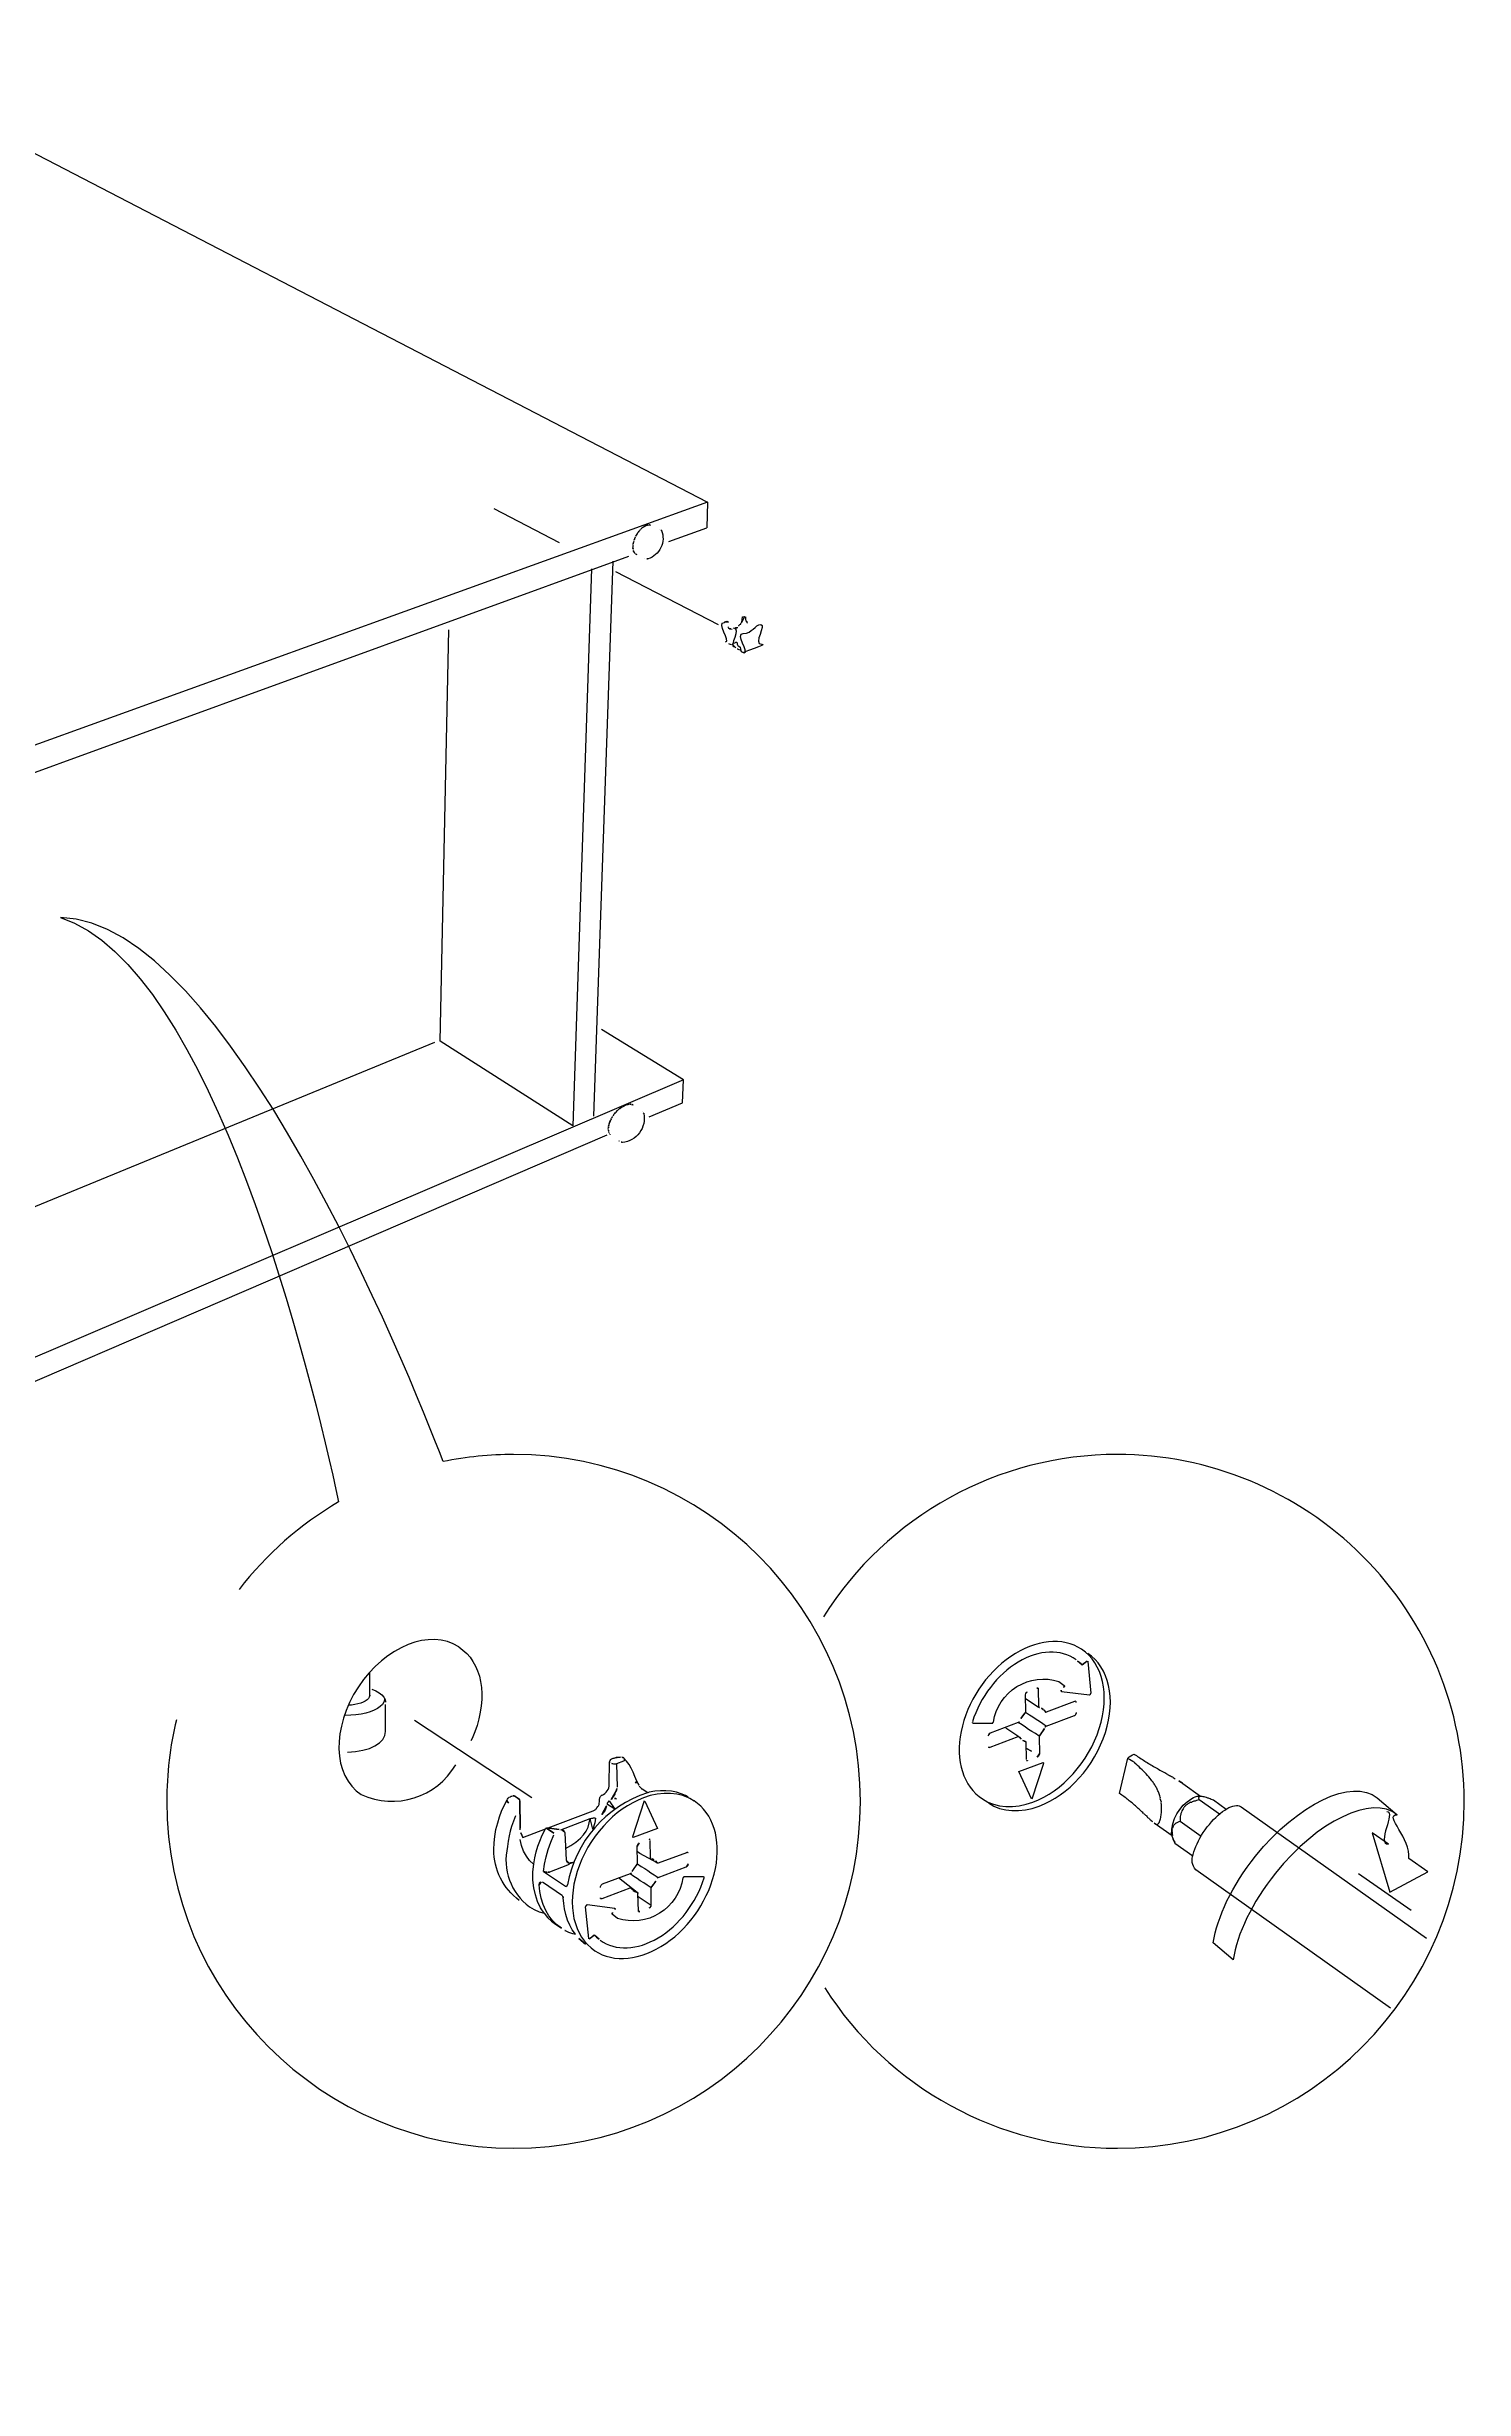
# Model space of a CAD drawing. Header units: metres. Extents: x -30.9 to 24.7, y -10.3 to 6.8.
# Drawn here: x -13.103 to -11.546, y -3.704 to -1.13 of the extents above; entities that cross this region are included whole.
import ezdxf

# ---------------------------------------------------------------- set-up
doc = ezdxf.new("R2010")
doc.units = ezdxf.units.M
doc.header["$MEASUREMENT"] = 0
doc.layers.add('PDF_Working_Num_Penna__7_Num_Penna__7', color=7, linetype='Continuous', lineweight=18)
doc.styles.add('GENERATED_STYLE_1', font='')
doc.styles.get('GENERATED_STYLE_1').set_extended_font_data('Arial')

msp = doc.modelspace()

# ---------------------------------------------------------------- linework, layer by layer
at = {"layer": 'PDF_Working_Num_Penna__7_Num_Penna__7', "color": 7, "linetype": 'Continuous', "lineweight": 18, "flags": 128}
for points in [[(-13.2914, -1.9906), (-13.3875, -1.9269, 0.15693), (-13.4007, -1.9121), (-14.1029, -1.4481, 0.078393), (-14.1225, -1.4399), (-14.193, -1.3937), (-14.1951, -1.3667), (-13.3432, -1.1305), (-12.3773, -1.6308), (-12.3782, -1.659)], [(-12.4289, -1.6612), (-12.4285, -1.6615), (-12.4282, -1.6617), (-12.428, -1.6619, -0.437803), (-12.4429, -1.6931), (-12.4436, -1.693), (-12.4439, -1.693)], [(-12.404, -2.2655), (-13.2743, -2.6377), (-13.3659, -2.5669), (-13.3653, -2.5867, 0.149092), (-13.3779, -2.5701), (-14.0509, -2.0486, 0.095615), (-14.0704, -2.0395), (-14.072, -2.0214, -0.096087), (-14.0524, -2.0305), (-13.4236, -2.5156)], [(-12.4482, -2.3016), (-12.4477, -2.302), (-12.4475, -2.3022), (-12.4473, -2.3026, -0.430905), (-12.4709, -2.3344), (-12.4716, -2.3341), (-12.472, -2.3341)], [(-12.9611, -2.9685, 0.059388), (-12.9717, -3.0582, 2.414191), (-12.5905, -2.6771, 0.050953), (-12.6679, -2.6849)], [(-12.2485, -3.2633, 0.256382), (-11.9271, -3.4394, 0.414209), (-11.546, -3.0582, 0.414217), (-11.9271, -2.6771, 0.258228), (-12.25, -2.8555)], [(-12.0857, -2.9722), (-12.0649, -2.9724), (-12.0646, -2.9724), (-12.0644, -2.9724), (-12.064, -2.9722), (-12.0638, -2.9718), (-12.0638, -2.9716), (-12.0635, -2.9716), (-12.0635, -2.9713), (-12.0632, -2.9711, -0.461767), (-11.9913, -2.9265), (-11.9855, -2.9311)], [(-11.8982, -3.0715, 0.005045), (-11.9021, -3.0678, 0.001066), (-11.9062, -3.0641, 0.006121), (-11.9106, -3.0604, 0.013209), (-11.9151, -3.0567, 0.008199), (-11.9247, -3.0495), (-11.9156, -3.0106, -0.071414), (-11.9086, -3.0062, 0.010218), (-11.8983, -3.0131, 0.009565), (-11.8929, -3.0165, 0.007163), (-11.8874, -3.0198, 0.00537), (-11.8817, -3.023, 0.005025), (-11.876, -3.0263)], [(-12.5031, -3.0688), (-12.5022, -3.0683), (-12.5017, -3.068), (-12.5009, -3.0675), (-12.5004, -3.0669), (-12.4995, -3.0662), (-12.499, -3.0654), (-12.498, -3.064), (-12.4974, -3.063), (-12.4966, -3.0616), (-12.4964, -3.0602), (-12.4961, -3.0589), (-12.4961, -3.0576), (-12.4961, -3.0554), (-12.4959, -3.0549), (-12.4959, -3.054), (-12.4955, -3.0535), (-12.4952, -3.053), (-12.4947, -3.0525), (-12.4945, -3.0519), (-12.494, -3.0516), (-12.4933, -3.0514, 0.287308), (-12.4854, -3.0398), (-12.4851, -3.0147), (-12.4848, -3.0141), (-12.4848, -3.0136), (-12.4845, -3.0133), (-12.4842, -3.0128), (-12.484, -3.0123), (-12.4835, -3.0119), (-12.4832, -3.0117), (-12.4827, -3.0114)], [(-11.8797, -3.0548, 0.024613), (-11.8812, -3.0499, 0.023556), (-11.8829, -3.0458, 0.018909), (-11.8849, -3.042, 0.01678), (-11.8872, -3.0382, 0.011088), (-11.8898, -3.0347, 0.025703), (-11.8953, -3.0281, 0.022919), (-11.9015, -3.022, 0.01735), (-11.9083, -3.0161)], [(-12.5843, -3.167, -0.239903), (-12.6123, -3.1112), (-12.612, -3.1039), (-12.6111, -3.0967), (-12.6099, -3.0892), (-12.608, -3.0817), (-12.6061, -3.0753), (-12.6037, -3.0691), (-12.6009, -3.0627), (-12.5977, -3.0564), (-12.5972, -3.0557), (-12.5964, -3.0549), (-12.5953, -3.0538), (-12.5939, -3.0532), (-12.5932, -3.0527), (-12.5922, -3.0525)], [(-11.8809, -3.0813, 0.020609), (-11.8803, -3.0796, 0.014428), (-11.8797, -3.0773, 0.002075), (-11.8792, -3.0749, 0.015465), (-11.8788, -3.0722, 0.011498), (-11.8786, -3.0693, 0.016895), (-11.8785, -3.0664, 0.011133), (-11.8785, -3.0632, 0.026101), (-11.8788, -3.0599)], [(-11.864, -3.1038), (-11.8676, -3.0946, -0.267868), (-11.8454, -3.0552, -0.146389), (-11.8372, -3.0524), (-11.8348, -3.0525)], [(-11.8463, -3.0592, 0.039626), (-11.8497, -3.0611, 0.036223), (-11.8521, -3.0629, 0.041219), (-11.8541, -3.0651, 0.044459), (-11.8556, -3.0675, 0.041664), (-11.8567, -3.0701, 0.039256), (-11.8576, -3.0734, 0.032615), (-11.8581, -3.0767, 0.011375), (-11.8582, -3.08), (-11.835, -3.0964)], [(-11.8341, -3.0526, -0.027709), (-11.8322, -3.0529, -0.029708), (-11.8295, -3.0537, -0.015924), (-11.8264, -3.0548, -0.000942), (-11.8216, -3.0567), (-11.8074, -3.0667)], [(-12.5884, -3.074), (-12.5908, -3.0801), (-12.5927, -3.0857), (-12.5943, -3.0911), (-12.5953, -3.0962), (-12.5964, -3.1018), (-12.5972, -3.108, 0.3005), (-12.5731, -3.1742), (-12.5679, -3.1772), (-12.5626, -3.1796), (-12.5569, -3.1812), (-12.5532, -3.1858), (-12.5489, -3.1898), (-12.5444, -3.1933)], [(-11.6271, -3.2856), (-11.8409, -3.1334, -0.29674), (-11.8436, -3.1165), (-11.8429, -3.1137), (-11.8419, -3.1108), (-11.8408, -3.1079), (-11.8395, -3.1048), (-11.838, -3.1017), (-11.8363, -3.0986), (-11.8345, -3.0955), (-11.8326, -3.0925), (-11.8305, -3.0894), (-11.8283, -3.0864), (-11.826, -3.0836), (-11.8237, -3.0808), (-11.8213, -3.0782), (-11.8189, -3.0758), (-11.8164, -3.0735), (-11.814, -3.0714), (-11.8115, -3.0695), (-11.8091, -3.0678), (-11.8068, -3.0663), (-11.8045, -3.0651), (-11.8022, -3.0641), (-11.8002, -3.0635), (-11.7982, -3.063), (-11.7963, -3.0628), (-11.7946, -3.0629), (-11.7931, -3.0633), (-11.7917, -3.0639), (-11.7912, -3.0642)], [(-12.3819, -3.1412), (-12.4027, -3.141), (-12.403, -3.141), (-12.4032, -3.141), (-12.4035, -3.1412), (-12.4038, -3.1416), (-12.4038, -3.1418), (-12.4041, -3.1418), (-12.4041, -3.1421), (-12.4044, -3.1423, -0.461907), (-12.4763, -3.1869), (-12.4821, -3.1823)]]:
    msp.add_lwpolyline(points, format="xyb", dxfattribs=at)
for points in [[(-12.3773, -1.6308), (-13.2924, -1.9611), (-13.2914, -1.9906)], [(-12.6122, -1.6377), (-12.5403, -1.675)], [(-12.4201, -1.6741), (-12.3782, -1.659)], [(-13.1807, -1.9507), (-12.464, -1.69)], [(-12.4814, -1.6957), (-12.5027, -2.3055)], [(-12.505, -1.7042), (-12.5256, -2.316)], [(-12.4785, -1.707), (-12.3658, -1.7653)], [(-12.6712, -2.2231), (-12.6618, -1.7711)], [(-12.404, -2.2655), (-12.4939, -2.2102)], [(-12.6773, -2.2245), (-13.4165, -2.5281)], [(-12.5256, -2.316), (-12.6712, -2.2231)], [(-12.4415, -2.3063), (-12.405, -2.2907), (-12.4039, -2.2655)], [(-12.4881, -2.3264), (-13.1621, -2.6164)], [(-12.6508, -2.8886), (-12.6464, -2.892), (-12.6421, -2.8957), (-12.6384, -2.8999), (-12.6353, -2.9046), (-12.6324, -2.9096), (-12.6301, -2.9149), (-12.6282, -2.9206), (-12.6269, -2.9267), (-12.6259, -2.933), (-12.6256, -2.9396), (-12.6256, -2.9464), (-12.6261, -2.9533), (-12.6272, -2.9603), (-12.6287, -2.9677), (-12.6306, -2.9748), (-12.6332, -2.9819), (-12.6361, -2.989), (-12.6374, -2.9917)], [(-11.9597, -2.9043), (-11.9597, -2.9046), (-11.9562, -2.9394)], [(-12.7487, -2.9421), (-12.7486, -2.917)], [(-12.7323, -2.9461), (-12.7324, -2.9469), (-12.7331, -2.9494), (-12.7347, -2.9518), (-12.737, -2.9541), (-12.74, -2.9562), (-12.7438, -2.9582), (-12.7481, -2.9599), (-12.7529, -2.9613), (-12.7582, -2.9624), (-12.7638, -2.9632), (-12.7696, -2.9637), (-12.7755, -2.9638)], [(-12.7486, -2.9415), (-12.7487, -2.9421), (-12.7491, -2.9436), (-12.7501, -2.9452), (-12.7515, -2.9466), (-12.7535, -2.948), (-12.7559, -2.9492), (-12.7586, -2.9503), (-12.7617, -2.9512), (-12.765, -2.9519), (-12.7686, -2.9524), (-12.7723, -2.9527)], [(-12.7462, -2.9351), (-12.7419, -2.9369), (-12.7382, -2.939), (-12.7353, -2.9412), (-12.7331, -2.9436), (-12.7317, -2.9462), (-12.7312, -2.9488), (-12.7312, -2.9491)], [(-12.7313, -2.9814), (-12.7312, -2.9518)], [(-12.0262, -2.9381), (-12.0272, -2.9386), (-12.0281, -2.9399), (-12.0284, -2.9411), (-12.0281, -2.9601)], [(-12.0138, -2.955), (-12.0284, -2.9453)], [(-12.0142, -2.934), (-12.0142, -2.9343), (-12.0142, -2.9346), (-12.0142, -2.9349), (-12.0136, -2.9536)], [(-11.9726, -2.9486), (-11.9734, -2.9483), (-11.9742, -2.9486), (-12.0053, -2.9601)], [(-11.9884, -2.9375), (-11.9578, -2.9413), (-11.9576, -2.9413), (-11.9573, -2.9411), (-11.957, -2.9407), (-11.9567, -2.9405), (-11.9565, -2.9402), (-11.9562, -2.9397), (-11.9562, -2.9394)], [(-12.5706, -3.0545), (-12.6996, -2.9693)], [(-12.0131, -2.9866), (-12.0171, -2.9837), (-12.0212, -2.9813), (-12.0246, -2.9791), (-12.0279, -2.9767), (-12.0315, -2.9743), (-12.0359, -2.9716), (-12.0668, -2.9834)], [(-12.0354, -2.9872), (-12.0498, -2.9777)], [(-12.0281, -2.9601), (-12.0238, -2.9631), (-12.02, -2.9655), (-12.0162, -2.9679), (-12.0128, -2.9703), (-12.009, -2.9727), (-12.005, -2.9756)], [(-11.9723, -2.9607), (-11.9723, -2.9609), (-11.9723, -2.9617), (-11.9729, -2.9625), (-11.9731, -2.9631), (-11.9736, -2.9636), (-11.9742, -2.9641), (-11.9747, -2.9644), (-12.0056, -2.976)], [(-12.4553, -3.0361), (-12.4572, -3.0308), (-12.4591, -3.0262), (-12.4612, -3.0219), (-12.4636, -3.0179), (-12.4665, -3.0141), (-12.4695, -3.0106), (-12.4692, -3.0111), (-12.469, -3.0117), (-12.469, -3.0123), (-12.469, -3.0128), (-12.4692, -3.0136), (-12.4698, -3.0141)], [(-12.0348, -2.9875), (-12.0351, -2.9875), (-12.0353, -2.9875), (-12.0356, -2.9875), (-12.0359, -2.9875), (-12.0362, -2.9875), (-12.0364, -2.9875), (-12.0673, -2.999)], [(-12.0276, -2.9931), (-12.0272, -3.0121)], [(-12.0128, -2.9861), (-12.0131, -2.9864), (-12.0131, -2.9866), (-12.0131, -2.9869), (-12.0128, -3.0059)], [(-12.4698, -3.0141), (-12.4773, -3.0171), (-12.4768, -3.0425)], [(-12.0214, -3.0553), (-12.0353, -3.0255), (-12.0085, -3.0156), (-12.0078, -3.0162)], [(-12.0206, -3.0556), (-12.0078, -3.0162)], [(-12.5832, -3.0895), (-12.5832, -3.0887), (-12.5832, -3.0879), (-12.5838, -3.0573)], [(-12.5838, -3.0573), (-12.5832, -3.0876)], [(-12.447, -3.0578), (-12.4598, -3.0972)], [(-12.4462, -3.0581), (-12.4323, -3.0879), (-12.4591, -3.0978), (-12.4598, -3.0972)], [(-12.3989, -3.0535), (-12.4017, -3.0519), (-12.4065, -3.0498), (-12.4116, -3.0482), (-12.4172, -3.0471), (-12.4231, -3.0466), (-12.429, -3.0466), (-12.4352, -3.0471), (-12.4414, -3.0482), (-12.4432, -3.0487), (-12.4494, -3.0447)], [(-12.397, -3.0546), (-12.3922, -3.0578), (-12.3982, -3.0544), (-12.4044, -3.0519), (-12.4111, -3.0503), (-12.418, -3.0495), (-12.4252, -3.0495), (-12.4328, -3.0503), (-12.4403, -3.0519), (-12.4478, -3.0544)], [(-12.0754, -3.0556), (-12.0694, -3.0591), (-12.0632, -3.0615), (-12.0565, -3.0631), (-12.0496, -3.0639), (-12.0423, -3.0639), (-12.0348, -3.0631), (-12.0272, -3.0615), (-12.0198, -3.0591)], [(-12.0687, -3.06), (-12.0627, -3.0635), (-12.0565, -3.0659), (-12.0498, -3.0676), (-12.0429, -3.0683), (-12.0357, -3.0683), (-12.0281, -3.0676), (-12.0206, -3.0659), (-12.0131, -3.0635)], [(-11.8551, -3.0386), (-11.8356, -3.0525)], [(-11.837, -3.0563), (-11.8148, -3.0721)], [(-11.6415, -3.0543), (-11.6196, -3.0729)], [(-12.5036, -3.0691), (-12.5529, -3.0876), (-12.5524, -3.0876), (-12.5519, -3.0876), (-12.5516, -3.0876), (-12.5511, -3.0876)], [(-12.5387, -3.0895), (-12.5065, -3.0771)], [(-12.517, -3.0986), (-12.5138, -3.0951), (-12.5108, -3.0908), (-12.5086, -3.0865), (-12.5074, -3.082), (-12.5065, -3.0771)], [(-11.867, -3.0961), (-11.8865, -3.0823)], [(-11.7912, -3.0642), (-11.5874, -3.2087)], [(-12.5688, -3.1273), (-12.5731, -3.1233), (-12.5765, -3.1184), (-12.5795, -3.1128), (-12.5819, -3.1067), (-12.5832, -3.1002)], [(-12.5803, -3.0978), (-12.5556, -3.0884)], [(-12.5569, -3.1812), (-12.561, -3.1751), (-12.5642, -3.1684), (-12.5666, -3.1608), (-12.5685, -3.1531), (-12.5693, -3.1448), (-12.5693, -3.1359), (-12.5685, -3.127), (-12.5674, -3.1201), (-12.5658, -3.1136), (-12.564, -3.1075), (-12.5618, -3.1018), (-12.5591, -3.0954), (-12.5556, -3.0884)], [(-12.5578, -3.1354), (-12.5567, -3.1273), (-12.5548, -3.1192), (-12.5526, -3.1112), (-12.5497, -3.1032), (-12.5463, -3.0951)], [(-12.5342, -3.0927), (-12.5328, -3.1227)], [(-12.5334, -3.1101), (-12.5277, -3.1069), (-12.522, -3.1032), (-12.517, -3.0986)], [(-12.4548, -3.1273), (-12.4545, -3.1271), (-12.4545, -3.1268), (-12.4545, -3.1265), (-12.4548, -3.1075)], [(-12.4328, -3.1259), (-12.4376, -3.1232), (-12.4424, -3.1207), (-12.447, -3.1181), (-12.4518, -3.1154), (-12.4545, -3.1138)], [(-12.44, -3.1203), (-12.4403, -3.1013)], [(-11.8639, -3.104), (-11.844, -3.1182)], [(-11.6291, -3.1054), (-11.6469, -3.0928), (-11.6277, -3.1581), (-11.5859, -3.1358), (-11.6068, -3.1211)], [(-12.5578, -3.1354), (-12.5334, -3.1514), (-12.5328, -3.1517), (-12.5323, -3.1514), (-12.5318, -3.1509), (-12.5315, -3.1501)], [(-12.5291, -3.1268), (-12.5299, -3.1276), (-12.5315, -3.1284), (-12.5511, -3.1359)], [(-12.4952, -3.1527), (-12.4952, -3.1525), (-12.4952, -3.1517), (-12.4947, -3.1509), (-12.4945, -3.1503), (-12.494, -3.1498), (-12.4933, -3.1493), (-12.4928, -3.149), (-12.462, -3.1374)], [(-12.4395, -3.1533), (-12.4438, -3.1503), (-12.4476, -3.1479), (-12.4513, -3.1455), (-12.4548, -3.1431), (-12.4585, -3.1407), (-12.4625, -3.1378)], [(-12.4545, -3.1268), (-12.4505, -3.1297), (-12.4464, -3.1321), (-12.4429, -3.1343), (-12.4397, -3.1367), (-12.436, -3.1391), (-12.4317, -3.1418), (-12.4008, -3.13)], [(-12.4328, -3.1259), (-12.4325, -3.1259), (-12.4323, -3.1259), (-12.4319, -3.1259), (-12.4317, -3.1259), (-12.4314, -3.1259), (-12.4312, -3.1259), (-12.4003, -3.1144)], [(-11.6619, -3.1374), (-11.6043, -3.1778)], [(-12.5444, -3.1933), (-12.5379, -3.1976), (-12.5433, -3.1936), (-12.5478, -3.189), (-12.5519, -3.1839), (-12.555, -3.178), (-12.558, -3.1716), (-12.5602, -3.1646), (-12.5616, -3.1574), (-12.5623, -3.1498)], [(-12.5368, -3.1622), (-12.5588, -3.1469)], [(-12.5339, -3.2), (-12.5301, -3.2019), (-12.5258, -3.2035), (-12.5227, -3.2043), (-12.5261, -3.1995), (-12.5288, -3.1944), (-12.5312, -3.1887), (-12.5331, -3.1825), (-12.5347, -3.1764), (-12.5355, -3.1705), (-12.5361, -3.1643)], [(-12.495, -3.1648), (-12.4942, -3.1651), (-12.4933, -3.1648), (-12.4623, -3.1533)], [(-12.4591, -3.156), (-12.4572, -3.1574), (-12.4548, -3.1582), (-12.4751, -3.1423)], [(-12.4534, -3.1794), (-12.4534, -3.1791), (-12.4534, -3.1788), (-12.4534, -3.1785), (-12.4539, -3.1598)], [(-12.4537, -3.1627), (-12.4392, -3.1723)], [(-12.4414, -3.1753), (-12.4403, -3.1748), (-12.4395, -3.1735), (-12.4392, -3.1724), (-12.4395, -3.1533)], [(-12.4792, -3.1759), (-12.5098, -3.1721), (-12.51, -3.1721), (-12.5103, -3.1724), (-12.5105, -3.1727), (-12.5108, -3.1729), (-12.511, -3.1732), (-12.5114, -3.1737), (-12.5114, -3.174)], [(-12.5079, -3.2091), (-12.5079, -3.2088), (-12.5114, -3.174)], [(-11.7997, -3.2323), (-11.8217, -3.2137)]]:
    msp.add_lwpolyline(points, dxfattribs=at)
for points in [[(-12.4574, -1.6708), (-12.4576, -1.671), (-12.4578, -1.6712), (-12.4578, -1.6714), (-12.4578, -1.6717), (-12.458, -1.6723)], [(-12.4565, -1.6687), (-12.4567, -1.6688), (-12.4568, -1.6691), (-12.4569, -1.6693), (-12.4569, -1.6696), (-12.4572, -1.6702)], [(-12.4542, -1.6647), (-12.4544, -1.6647), (-12.4546, -1.6649), (-12.4547, -1.6652), (-12.4547, -1.6655), (-12.4551, -1.666), (-12.4554, -1.6666), (-12.4556, -1.6668), (-12.4558, -1.6669), (-12.4559, -1.6673), (-12.4559, -1.6675), (-12.4562, -1.668)], [(-12.4529, -1.6628), (-12.453, -1.6629), (-12.4532, -1.6631), (-12.4534, -1.6633), (-12.4534, -1.6636), (-12.4538, -1.6641)], [(-12.4524, -1.6623), (-12.4526, -1.6625)], [(-12.4514, -1.6612), (-12.4516, -1.6612), (-12.4518, -1.6614), (-12.452, -1.6616), (-12.452, -1.6619), (-12.4522, -1.662)], [(-12.4499, -1.6597), (-12.4501, -1.6597), (-12.4503, -1.6598), (-12.4504, -1.66), (-12.4506, -1.6603), (-12.451, -1.6608)], [(-12.4484, -1.6584), (-12.4486, -1.6584), (-12.4488, -1.6585), (-12.4489, -1.6587), (-12.4491, -1.659), (-12.4495, -1.6593)], [(-12.4469, -1.6574), (-12.4472, -1.6575), (-12.4474, -1.6576), (-12.4475, -1.6578), (-12.448, -1.6581)], [(-12.4454, -1.6566), (-12.4456, -1.6566), (-12.4458, -1.6567), (-12.4459, -1.6569), (-12.4464, -1.6571)], [(-12.4439, -1.656), (-12.4442, -1.6561), (-12.4444, -1.6563), (-12.4448, -1.6565)], [(-12.4425, -1.6557), (-12.4428, -1.6559), (-12.4429, -1.656), (-12.4433, -1.656)], [(-12.4411, -1.6558), (-12.4414, -1.6558), (-12.4418, -1.6559)], [(-12.4411, -1.6558), (-12.4403, -1.6561), (-12.4401, -1.656)], [(-12.4301, -1.6604), (-12.4303, -1.6603)], [(-12.4593, -1.6791), (-12.4595, -1.6793), (-12.4595, -1.6795), (-12.4595, -1.6798), (-12.4594, -1.6805)], [(-12.4593, -1.6817), (-12.4595, -1.6816), (-12.4595, -1.6814), (-12.4595, -1.6812)], [(-12.4592, -1.6771), (-12.4593, -1.6773), (-12.4594, -1.6776), (-12.4594, -1.6778), (-12.4593, -1.678), (-12.4593, -1.6785)], [(-12.4593, -1.6817), (-12.4592, -1.6822)], [(-12.4591, -1.6833), (-12.4592, -1.683)], [(-12.4589, -1.6751), (-12.459, -1.6753), (-12.459, -1.6756), (-12.459, -1.6758), (-12.459, -1.6759), (-12.4591, -1.6765)], [(-12.4591, -1.6833), (-12.4589, -1.6838)], [(-12.4588, -1.675), (-12.4586, -1.6744)], [(-12.4587, -1.6848), (-12.4588, -1.6847), (-12.4588, -1.6845)], [(-12.4586, -1.6848), (-12.4585, -1.6849), (-12.4583, -1.6852)], [(-12.4585, -1.6738), (-12.4585, -1.6736), (-12.4585, -1.6734), (-12.4584, -1.6731)], [(-12.458, -1.6861), (-12.4581, -1.6858)], [(-12.458, -1.6861), (-12.4577, -1.6862), (-12.4575, -1.6865)], [(-12.4573, -1.6871), (-12.4574, -1.6869)], [(-12.4552, -1.6884), (-12.4562, -1.6879), (-12.4564, -1.6878)], [(-12.4462, -1.6922), (-12.4464, -1.6923)], [(-12.4439, -1.693), (-12.4442, -1.693)], [(-12.4429, -1.6931), (-12.4427, -1.693)], [(-12.3455, -1.7688), (-12.3466, -1.769), (-12.3476, -1.7698)], [(-12.3398, -1.7626), (-12.339, -1.7569), (-12.3367, -1.7563)], [(-12.4857, -2.3146), (-12.486, -2.3149), (-12.486, -2.3151), (-12.4861, -2.3154), (-12.486, -2.3156), (-12.4861, -2.3162)], [(-12.4851, -2.3124), (-12.4853, -2.3127), (-12.4854, -2.313), (-12.4854, -2.3132), (-12.4854, -2.3134), (-12.4856, -2.314)], [(-12.4843, -2.3103), (-12.4845, -2.3105), (-12.4846, -2.3107), (-12.4846, -2.311), (-12.4846, -2.3112), (-12.4848, -2.3118)], [(-12.4842, -2.3102), (-12.4838, -2.3095)], [(-12.4835, -2.3089), (-12.4836, -2.3087), (-12.4834, -2.3084), (-12.4832, -2.3081)], [(-12.4817, -2.3057), (-12.4819, -2.3059), (-12.4822, -2.3061), (-12.4823, -2.3064), (-12.4823, -2.3066), (-12.4827, -2.3073)], [(-12.4802, -2.3035), (-12.4804, -2.3037), (-12.4806, -2.3039), (-12.4808, -2.3042), (-12.4809, -2.3044), (-12.4813, -2.3051)], [(-12.4785, -2.3014), (-12.4787, -2.3016), (-12.4789, -2.3017), (-12.4791, -2.3021), (-12.4792, -2.3023), (-12.4797, -2.3029)], [(-12.4767, -2.2995), (-12.4769, -2.2996), (-12.4772, -2.2997), (-12.4774, -2.3001), (-12.4775, -2.3003), (-12.478, -2.3009)], [(-12.4748, -2.2978), (-12.475, -2.2978), (-12.4753, -2.298), (-12.4755, -2.2982), (-12.4756, -2.2985), (-12.4762, -2.299)], [(-12.4741, -2.2973), (-12.4745, -2.2975)], [(-12.4728, -2.2962), (-12.473, -2.2962), (-12.4733, -2.2964), (-12.4735, -2.2966), (-12.4737, -2.2969), (-12.4739, -2.297)], [(-12.4708, -2.2949), (-12.471, -2.2949), (-12.4712, -2.295), (-12.4715, -2.2951), (-12.4717, -2.2954), (-12.4723, -2.2958)], [(-12.4688, -2.2938), (-12.4691, -2.2938), (-12.4693, -2.2938), (-12.4695, -2.294), (-12.4697, -2.2943), (-12.4703, -2.2946)], [(-12.467, -2.293), (-12.4674, -2.293), (-12.4675, -2.2931), (-12.4677, -2.2934), (-12.4683, -2.2936)], [(-12.4651, -2.2924), (-12.4653, -2.2924), (-12.4656, -2.2925), (-12.4658, -2.2927), (-12.4663, -2.2928)], [(-12.4634, -2.2921), (-12.4637, -2.2922), (-12.464, -2.2923), (-12.4645, -2.2925)], [(-12.4618, -2.2921), (-12.4621, -2.2922), (-12.4623, -2.2923), (-12.4627, -2.2923)], [(-12.4603, -2.2925), (-12.4606, -2.2925), (-12.4608, -2.2926), (-12.461, -2.2925)], [(-12.4603, -2.2925), (-12.4594, -2.2931), (-12.4592, -2.293)], [(-12.4493, -2.3004), (-12.4494, -2.3002)], [(-12.4865, -2.3195), (-12.4865, -2.3191)], [(-12.4865, -2.3195), (-12.4863, -2.3201)], [(-12.4863, -2.3176), (-12.4864, -2.3175), (-12.4864, -2.3173), (-12.4863, -2.317)], [(-12.4863, -2.3213), (-12.4864, -2.3212), (-12.4864, -2.3209)], [(-12.4863, -2.3176), (-12.4863, -2.3182)], [(-12.4863, -2.3213), (-12.4861, -2.3215), (-12.486, -2.3219)], [(-12.4859, -2.3229), (-12.486, -2.3227), (-12.486, -2.3225)], [(-12.4859, -2.3229), (-12.4856, -2.3232), (-12.4854, -2.3235)], [(-12.4853, -2.3243), (-12.4854, -2.324)], [(-12.4844, -2.3254), (-12.4845, -2.3252)], [(-12.4744, -2.3326), (-12.4746, -2.3327)], [(-12.472, -2.3341), (-12.4724, -2.3339)], [(-12.4709, -2.3344), (-12.4707, -2.3344)], [(-11.9659, -2.9083), (-11.9669, -2.9072), (-11.9683, -2.9059), (-11.9696, -2.9048), (-11.971, -2.9037)], [(-11.9657, -2.9083), (-11.9608, -2.9043), (-11.9602, -2.9043)], [(-12.0142, -2.934), (-12.015, -2.9338), (-12.0157, -2.934)], [(-11.9855, -2.9311), (-11.9851, -2.9314), (-11.9851, -2.9319), (-11.9855, -2.9325), (-11.9858, -2.933)], [(-12.0131, -2.9552), (-12.0133, -2.955), (-12.0133, -2.9547), (-12.0136, -2.9545), (-12.0136, -2.9541), (-12.0136, -2.9539)], [(-12.0131, -2.9552), (-12.0128, -2.9552)], [(-12.0085, -2.9574), (-12.0104, -2.956)], [(-12.0064, -2.9596), (-12.0069, -2.959), (-12.0071, -2.9584), (-12.0078, -2.9582), (-12.008, -2.9577)], [(-11.9884, -2.9375), (-11.9887, -2.9373), (-11.9887, -2.9367), (-11.9887, -2.9362)], [(-11.9726, -2.9486), (-11.9726, -2.9488), (-11.9726, -2.9491), (-11.9723, -2.9493)], [(-12.0857, -2.9722), (-12.086, -2.9722), (-12.0863, -2.9718), (-12.0863, -2.9716)], [(-12.0668, -2.9834), (-12.0678, -2.984), (-12.0686, -2.985), (-12.0689, -2.9864)], [(-12.0359, -2.9716), (-12.0353, -2.9713), (-12.0351, -2.9711), (-12.0348, -2.9708), (-12.0351, -2.9711), (-12.0353, -2.9713)], [(-12.0286, -2.9615), (-12.0284, -2.9609), (-12.0281, -2.9607), (-12.0281, -2.9601), (-12.0281, -2.9607), (-12.0284, -2.9609), (-12.0286, -2.9615), (-12.031, -2.9641), (-12.0332, -2.9673)], [(-12.0128, -2.9861), (-12.0112, -2.9845), (-12.0099, -2.9826), (-12.0088, -2.981), (-12.008, -2.9794), (-12.0071, -2.9781)], [(-12.0061, -2.9601), (-12.0061, -2.9598), (-12.0064, -2.9598)], [(-12.0064, -2.9767), (-12.0064, -2.9765), (-12.0061, -2.9762), (-12.0059, -2.976)], [(-12.0061, -2.9601), (-12.0056, -2.9601), (-12.0053, -2.9601), (-12.0056, -2.9601)], [(-12.4827, -3.0114), (-12.4811, -3.0109), (-12.4806, -3.0106), (-12.4802, -3.0106), (-12.4799, -3.0106), (-12.4792, -3.0104), (-12.4775, -3.0098), (-12.4759, -3.0095), (-12.4746, -3.0095), (-12.473, -3.0095)], [(-12.4716, -3.0095), (-12.4714, -3.0095), (-12.4711, -3.0095), (-12.4708, -3.0099), (-12.4706, -3.0099), (-12.4703, -3.01)], [(-12.4701, -3.01), (-12.4698, -3.01), (-12.4698, -3.0104), (-12.4695, -3.0104)], [(-12.0673, -2.999), (-12.0675, -2.9992), (-12.0678, -2.9992), (-12.0681, -2.9992), (-12.0686, -2.9987)], [(-12.0348, -2.9877), (-12.0346, -2.9877), (-12.0329, -2.9899)], [(-12.0346, -2.9877), (-12.0348, -2.9877)], [(-12.031, -2.9912), (-12.0305, -2.9915), (-12.03, -2.9918), (-12.0295, -2.992), (-12.0289, -2.992)], [(-12.0284, -2.9923), (-12.0281, -2.9923)], [(-12.0276, -2.9931), (-12.0276, -2.9928), (-12.0279, -2.9923), (-12.0276, -2.9925)], [(-12.0268, -3.0001), (-12.0262, -3.0005), (-12.0213, -3.0032)], [(-12.0128, -3.0059), (-12.0128, -3.0062), (-12.0131, -3.007), (-12.0133, -3.0078), (-12.0138, -3.0084), (-12.0145, -3.0089), (-12.015, -3.0095), (-12.0152, -3.0097)], [(-12.4845, -3.0155), (-12.4848, -3.0152)], [(-12.4773, -3.0171), (-12.4787, -3.0173), (-12.4803, -3.0173), (-12.4816, -3.0171), (-12.4827, -3.0165)], [(-12.4553, -3.0361), (-12.4553, -3.0369), (-12.4558, -3.0377), (-12.4566, -3.0382)], [(-12.4553, -3.0361), (-12.455, -3.0367), (-12.4548, -3.0372), (-12.4545, -3.0379), (-12.4542, -3.0385), (-12.4537, -3.0393), (-12.4531, -3.0401), (-12.4526, -3.0406)], [(-12.026, -3.0135), (-12.026, -3.0137), (-12.0262, -3.0137), (-12.0265, -3.0137), (-12.027, -3.0132)], [(-12.5961, -3.0602), (-12.597, -3.0595), (-12.5975, -3.0589), (-12.598, -3.0584), (-12.598, -3.0578), (-12.598, -3.0573)], [(-12.5913, -3.0522), (-12.591, -3.0522), (-12.5905, -3.0522), (-12.5897, -3.0522)], [(-12.5891, -3.0525), (-12.5854, -3.0549), (-12.5848, -3.0551), (-12.5846, -3.0557), (-12.5841, -3.0563), (-12.5841, -3.0564), (-12.5838, -3.057)], [(-12.4794, -3.0667), (-12.4872, -3.0616), (-12.4875, -3.0616), (-12.4872, -3.06), (-12.4864, -3.0587), (-12.4854, -3.0576)], [(-12.4773, -3.0461), (-12.4782, -3.0477), (-12.4784, -3.0482), (-12.4789, -3.049), (-12.4792, -3.0495), (-12.4794, -3.0503), (-12.4806, -3.0525), (-12.4813, -3.0535), (-12.4818, -3.0544), (-12.4824, -3.0549), (-12.483, -3.0557), (-12.4835, -3.0562)], [(-12.4775, -3.0554), (-12.4783, -3.0551), (-12.4797, -3.0551)], [(-12.4773, -3.0461), (-12.477, -3.0442)], [(-12.4524, -3.0415), (-12.4518, -3.0423), (-12.451, -3.043), (-12.4505, -3.0439), (-12.45, -3.0444), (-12.4496, -3.0444)], [(-12.5532, -3.0876), (-12.5535, -3.0876), (-12.5537, -3.0876), (-12.554, -3.0876), (-12.5543, -3.0876), (-12.5545, -3.0876), (-12.5548, -3.0879), (-12.555, -3.0879), (-12.5554, -3.0879)], [(-12.5545, -3.0876), (-12.5463, -3.0933)], [(-12.5529, -3.0876), (-12.5532, -3.0876), (-12.5529, -3.0876), (-12.5526, -3.0876), (-12.5524, -3.0876), (-12.5521, -3.0876)], [(-12.5511, -3.0876), (-12.5484, -3.0881), (-12.5459, -3.0884), (-12.5433, -3.0887), (-12.5406, -3.0892)], [(-12.5065, -3.0771), (-12.5055, -3.0769), (-12.5046, -3.0766), (-12.5036, -3.0766), (-12.5028, -3.0764), (-12.5017, -3.0764), (-12.5007, -3.0766), (-12.5009, -3.0793), (-12.5014, -3.0817), (-12.5019, -3.0841), (-12.5028, -3.0865), (-12.5036, -3.0889)], [(-12.4885, -3.063), (-12.4891, -3.0656), (-12.4899, -3.068), (-12.4916, -3.0704), (-12.4936, -3.0726)], [(-12.5803, -3.0978), (-12.5808, -3.0967), (-12.5827, -3.0927)], [(-12.5379, -3.0895), (-12.5373, -3.0895), (-12.5368, -3.0898), (-12.5361, -3.09), (-12.5352, -3.0908), (-12.5347, -3.0916), (-12.5344, -3.0924)], [(-12.4548, -3.1075), (-12.4548, -3.1072), (-12.4545, -3.1064), (-12.4542, -3.1056), (-12.4537, -3.105), (-12.4531, -3.1045), (-12.4526, -3.1039), (-12.4524, -3.1037)], [(-12.4416, -3.0999), (-12.4416, -3.0997), (-12.4414, -3.0997), (-12.441, -3.0997), (-12.4405, -3.1002)], [(-12.5532, -3.1364), (-12.554, -3.1361), (-12.555, -3.1361), (-12.5556, -3.1359), (-12.5564, -3.1356), (-12.5569, -3.1356)], [(-12.5511, -3.1359), (-12.5513, -3.1359), (-12.5516, -3.1361), (-12.5521, -3.1361), (-12.5524, -3.1361), (-12.5526, -3.1361)], [(-12.5328, -3.1227), (-12.5325, -3.1235), (-12.532, -3.1246), (-12.5315, -3.1252), (-12.5312, -3.1254), (-12.5306, -3.1257), (-12.5301, -3.1259), (-12.5294, -3.1263)], [(-12.5244, -3.1252), (-12.5251, -3.1254), (-12.5253, -3.1254), (-12.5258, -3.1257), (-12.5263, -3.1257), (-12.5269, -3.1259), (-12.5275, -3.1259), (-12.528, -3.1259), (-12.5288, -3.1263), (-12.5286, -3.1263), (-12.5288, -3.1265)], [(-12.5251, -3.1254), (-12.5248, -3.1252)], [(-12.4612, -3.1367), (-12.4612, -3.1369), (-12.4615, -3.1372), (-12.4617, -3.1374)], [(-12.4548, -3.1273), (-12.4563, -3.1289), (-12.4577, -3.1308), (-12.4587, -3.1324), (-12.4596, -3.134), (-12.4604, -3.1354)], [(-12.44, -3.1203), (-12.44, -3.1206), (-12.4397, -3.1211), (-12.44, -3.1209)], [(-12.4392, -3.1211), (-12.4395, -3.1211)], [(-12.4365, -3.1222), (-12.4371, -3.122), (-12.4376, -3.1216), (-12.4381, -3.1214), (-12.4386, -3.1214)], [(-12.4328, -3.1257), (-12.433, -3.1257), (-12.4347, -3.1235)], [(-12.433, -3.1257), (-12.4328, -3.1257)], [(-12.4008, -3.13), (-12.3998, -3.1295), (-12.3989, -3.1284), (-12.3987, -3.127)], [(-12.4003, -3.1144), (-12.4001, -3.1142), (-12.3998, -3.1142), (-12.3994, -3.1142), (-12.3989, -3.1147)], [(-12.5623, -3.1498), (-12.5621, -3.1479), (-12.5612, -3.1469), (-12.5602, -3.1466)], [(-12.5361, -3.1643), (-12.5361, -3.1638), (-12.5361, -3.1635), (-12.5363, -3.1632), (-12.5363, -3.163), (-12.5363, -3.1627), (-12.5366, -3.1624)], [(-12.495, -3.1648), (-12.495, -3.1646), (-12.495, -3.1643), (-12.4952, -3.1641)], [(-12.4615, -3.1533), (-12.462, -3.1533), (-12.4623, -3.1533), (-12.462, -3.1533)], [(-12.4615, -3.1533), (-12.4615, -3.1536), (-12.4612, -3.1536)], [(-12.4612, -3.1539), (-12.4606, -3.1544), (-12.4604, -3.155), (-12.4598, -3.1552), (-12.4596, -3.1557)], [(-12.4545, -3.1582), (-12.4548, -3.1582)], [(-12.4545, -3.1582), (-12.4542, -3.1584), (-12.4542, -3.1587), (-12.4539, -3.159), (-12.4539, -3.1593), (-12.4539, -3.1595)], [(-12.4389, -3.152), (-12.4392, -3.1526), (-12.4395, -3.1527), (-12.4395, -3.1533), (-12.4395, -3.1527), (-12.4392, -3.1526), (-12.4389, -3.152), (-12.4365, -3.1493), (-12.4344, -3.1461)], [(-12.4317, -3.1418), (-12.4323, -3.1421), (-12.4325, -3.1423), (-12.4328, -3.1426), (-12.4325, -3.1423), (-12.4323, -3.1421)], [(-12.3819, -3.1412), (-12.3815, -3.1412), (-12.3812, -3.1416), (-12.3812, -3.1418)], [(-12.4821, -3.1823), (-12.4824, -3.182), (-12.4824, -3.1815), (-12.4821, -3.1809), (-12.4818, -3.1804)], [(-12.4792, -3.1759), (-12.4789, -3.1761), (-12.4789, -3.1767), (-12.4789, -3.1772)], [(-12.4534, -3.1794), (-12.4526, -3.1796), (-12.4518, -3.1794)], [(-12.5339, -3.2), (-12.5342, -3.2)], [(-12.5114, -3.2153), (-12.5146, -3.2126), (-12.5189, -3.2088)], [(-12.5019, -3.2051), (-12.5067, -3.2091), (-12.5074, -3.2091)], [(-12.5017, -3.2051), (-12.5007, -3.2062), (-12.4993, -3.2075), (-12.498, -3.2086), (-12.4966, -3.2097)]]:
    msp.add_lwpolyline(points, close=True, dxfattribs=at)
for points in [[(-12.3587, -1.7629, -0.014977), (-12.3583, -1.7622), (-12.3562, -1.7616), (-12.3545, -1.7627)], [(-11.8555, -3.0383, 0.02587), (-11.8594, -3.0358, 0.005872)], [(-11.8908, -3.0786, 0.016517), (-11.8886, -3.0805, 0.020107)], [(-11.867, -3.0897, 0.037645), (-11.867, -3.0921, 0.035016), (-11.8665, -3.0956, 0.0284)]]:
    msp.add_lwpolyline(points, format="xyb", close=True, dxfattribs=at)
at = {"layer": 'PDF_Working_Num_Penna__7_Num_Penna__7', "color": 7, "linetype": 'Continuous', "lineweight": 18}
for centre, radius, start, end in [((-12.589, -3.06), 0.3834, 120.3734, 142.2648), ((-12.7241, -2.9771), 0.0811, 245.2557, 329.7368), ((-11.8022, -2.9101), 0.1374, 239.5419, 241.5227), ((-12.4026, -3.1733), 0.131, 108.0846, 169.701), ((-11.8581, -3.0898), 0.00879, 151.4806, 165.0996), ((-11.8555, -3.0922), 0.0123, 124.599, 138.3405)]:
    msp.add_arc(centre, radius, start, end, dxfattribs=at)
for centre, major_axis, ratio, start_param, end_param in [((-12.7044, -2.9697), (0.0539, 0.0809), 0.698123, 0.004731, 3.14632), ((-12.0211, -2.9732), (0.0548, 0.082), 0.706125, 0.00221, 3.151669), ((-12.0212, -2.9758), (0.0462, 0.0749), 0.701171, 6.230692, 8.203055), ((-12.0199, -2.9733), (0.0532, 0.0824), 0.699074, 3.888456, 6.278017), ((-12.0132, -2.9778), (0.0532, 0.0824), 0.699074, 3.888456, 6.278017), ((-12.7891, -2.9745), (-0.0576, 0.0092), 0.488467, 1.929536, 3.223285), ((-12.4477, -3.1401), (0.0532, 0.0824), 0.699158, 0.747123, 3.136424), ((-12.4465, -3.1402), (0.0549, 0.082), 0.706104, 3.143816, 6.293337), ((-12.4464, -3.1376), (0.0462, 0.0749), 0.701171, 3.089099, 5.061462)]:
    msp.add_ellipse(centre, major_axis=major_axis, ratio=ratio, start_param=start_param, end_param=end_param, dxfattribs=at)
for points in [[(-12.3578, -1.7843), (-12.3513, -1.7843), (-12.3686, -1.7629), (-12.3587, -1.7629)], [(-12.355, -1.7676), (-12.355, -1.7676), (-12.3548, -1.7704), (-12.3505, -1.7704)], [(-12.3493, -1.7687), (-12.3395, -1.7687), (-12.3546, -1.7899), (-12.3483, -1.7899)], [(-12.3537, -1.7697), (-12.3537, -1.7697), (-12.353, -1.7696), (-12.3519, -1.7696)], [(-12.3371, -1.7964), (-12.3307, -1.7964), (-12.348, -1.775), (-12.3381, -1.775)], [(-12.3442, -1.7689), (-12.3442, -1.7689), (-12.3462, -1.7688), (-12.3455, -1.7688)], [(-12.343, -1.7671), (-12.343, -1.7671), (-12.3434, -1.7653), (-12.3419, -1.7653)], [(-12.3419, -1.7653), (-12.3407, -1.7653), (-12.3409, -1.764), (-12.3409, -1.764)], [(-12.3409, -1.764), (-12.3409, -1.764), (-12.3406, -1.7626), (-12.3398, -1.7626)], [(-12.3381, -1.775), (-12.3281, -1.775), (-12.3253, -1.7653), (-12.3189, -1.7653)], [(-12.3358, -1.7568), (-12.3358, -1.7568), (-12.3365, -1.762), (-12.3343, -1.762)], [(-12.3343, -1.762), (-12.3343, -1.762), (-12.334, -1.7637), (-12.3334, -1.7637)], [(-12.3189, -1.7653), (-12.3124, -1.7653), (-12.3279, -1.7868), (-12.318, -1.7868)], [(-12.3511, -1.7875), (-12.35, -1.7875), (-12.3541, -1.7865), (-12.3541, -1.7865)], [(-12.3462, -1.7909), (-12.3462, -1.7909), (-12.3523, -1.7856), (-12.3491, -1.7856)], [(-12.3491, -1.7856), (-12.3458, -1.7856), (-12.3472, -1.7845), (-12.3457, -1.7845)], [(-12.3457, -1.7845), (-12.3442, -1.7845), (-12.3456, -1.7891), (-12.343, -1.7891)], [(-12.3449, -1.7919), (-12.3449, -1.7919), (-12.3434, -1.793), (-12.3417, -1.793)], [(-12.318, -1.7868), (-12.308, -1.7868), (-12.3436, -1.7964), (-12.3371, -1.7964)], [(-12.343, -1.7891), (-12.3404, -1.7891), (-12.3421, -1.7958), (-12.3384, -1.7958)], [(-12.6679, -2.6849), (-12.7066, -2.5844), (-12.906, -2.0899), (-13.0885, -2.0872)], [(-13.0885, -2.0872), (-12.9215, -2.1403), (-12.8123, -2.5921), (-12.7828, -2.7292)], [(-11.9083, -3.0161), (-11.9053, -3.0161), (-11.9187, -3.0106), (-11.9156, -3.0106)], [(-11.876, -3.0263), (-11.8744, -3.0263), (-11.8734, -3.0285), (-11.8718, -3.0285)], [(-11.8677, -3.0309), (-11.8661, -3.0309), (-11.8651, -3.0333), (-11.8635, -3.0333)], [(-11.7752, -3.1184), (-11.729, -3.0609), (-11.6691, -3.0322), (-11.6415, -3.0543)], [(-11.7752, -3.1184), (-11.729, -3.0609), (-11.6691, -3.0322), (-11.6415, -3.0543)], [(-11.8788, -3.0599), (-11.8771, -3.0599), (-11.8815, -3.0548), (-11.8797, -3.0548)], [(-11.8555, -3.0383), (-11.8554, -3.0383), (-11.8553, -3.0386), (-11.8551, -3.0386)], [(-11.8463, -3.0592), (-11.8449, -3.0592), (-11.8439, -3.0577), (-11.8426, -3.0577)], [(-11.8426, -3.0577), (-11.8407, -3.0577), (-11.839, -3.0563), (-11.837, -3.0563)], [(-11.8374, -3.0551), (-11.837, -3.0551), (-11.8378, -3.054), (-11.8375, -3.054)], [(-11.837, -3.0563), (-11.8366, -3.0563), (-11.8378, -3.0551), (-11.8374, -3.0551)], [(-11.8375, -3.054), (-11.8372, -3.054), (-11.8374, -3.0532), (-11.8372, -3.0532)], [(-11.8372, -3.0532), (-11.8369, -3.0532), (-11.8369, -3.0527), (-11.8366, -3.0527)], [(-11.8366, -3.0527), (-11.8363, -3.0527), (-11.836, -3.0525), (-11.8356, -3.0525)], [(-11.8356, -3.0525), (-11.8351, -3.0525), (-11.8347, -3.0526), (-11.8341, -3.0526)], [(-11.6196, -3.0729), (-11.6472, -3.0508), (-11.7071, -3.0795), (-11.7533, -3.1371)], [(-11.6196, -3.0729), (-11.6472, -3.0508), (-11.7071, -3.0795), (-11.7533, -3.1371)], [(-11.8982, -3.0715), (-11.897, -3.0715), (-11.8967, -3.0739), (-11.8956, -3.0739)], [(-11.8956, -3.0739), (-11.8944, -3.0739), (-11.8943, -3.0763), (-11.8931, -3.0763)], [(-11.8931, -3.0763), (-11.892, -3.0763), (-11.8918, -3.0786), (-11.8908, -3.0786)], [(-11.8867, -3.0821), (-11.8859, -3.0821), (-11.8855, -3.0832), (-11.8849, -3.0832)], [(-11.8849, -3.0832), (-11.8844, -3.0832), (-11.8841, -3.0835), (-11.8836, -3.0835)], [(-11.8836, -3.0835), (-11.8832, -3.0835), (-11.8829, -3.0833), (-11.8825, -3.0833)], [(-11.8825, -3.0833), (-11.8822, -3.0833), (-11.8821, -3.0825), (-11.8817, -3.0825)], [(-11.8817, -3.0825), (-11.8813, -3.0825), (-11.8815, -3.0813), (-11.8809, -3.0813)], [(-11.867, -3.0897), (-11.8662, -3.0897), (-11.8673, -3.0875), (-11.8666, -3.0875)], [(-11.8658, -3.0856), (-11.8652, -3.0856), (-11.8654, -3.084), (-11.8647, -3.084)], [(-11.8625, -3.082), (-11.8615, -3.082), (-11.8609, -3.0806), (-11.8599, -3.0806)], [(-11.8599, -3.0806), (-11.8593, -3.0806), (-11.8588, -3.08), (-11.8582, -3.08)], [(-11.6309, -3.0695), (-11.6205, -3.0695), (-11.6431, -3.1054), (-11.6291, -3.1054)], [(-11.6068, -3.1211), (-11.6038, -3.0998), (-11.6348, -3.0729), (-11.6196, -3.0729)], [(-11.8639, -3.104), (-11.8622, -3.104), (-11.8673, -3.0992), (-11.8656, -3.0992)], [(-11.8217, -3.2137), (-11.8174, -3.1856), (-11.8013, -3.1509), (-11.7752, -3.1184)], [(-11.8217, -3.2137), (-11.8174, -3.1856), (-11.8013, -3.1509), (-11.7752, -3.1184)], [(-11.7533, -3.1371), (-11.7794, -3.1695), (-11.7955, -3.2042), (-11.7997, -3.2323)], [(-11.7533, -3.1371), (-11.7794, -3.1695), (-11.7955, -3.2042), (-11.7997, -3.2323)]]:
    msp.add_open_spline(points, degree=3, dxfattribs=at)

# ---------------------------------------------------------------- texts
at = {"layer": 'PDF_Working_Num_Penna__7_Num_Penna__7', "color": 7, "linetype": 'Continuous', "lineweight": 18, "attachment_point": 7, "style": 'GENERATED_STYLE_1'}
for s, insert, char_height in [('\\A1;{\\pql;\\fArial|b0|i0|c0|p34;2x}', (-13.0014, -2.9447), 0.0000077), ('\\A1;{\\pql;\\fArial|b0|i0|c0|p34;AA-1843312-3}', (-11.8033, -3.7041), 0.00000257)]:
    msp.add_mtext(s, dxfattribs=dict(at, insert=insert, char_height=char_height))
at = {"layer": 'PDF_Working_Num_Penna__7_Num_Penna__7', "color": 7, "linetype": 'Continuous', "lineweight": 18, "insert": (-12.6549, -3.2068), "char_height": 0.00000321, "attachment_point": 7, "rotation": 327.0342, "style": 'GENERATED_STYLE_1'}
msp.add_mtext('\\A1;{\\pql;\\fArial|b0|i0|c0|p34;103430}', dxfattribs=at)

doc.saveas('drawing.dxf')
